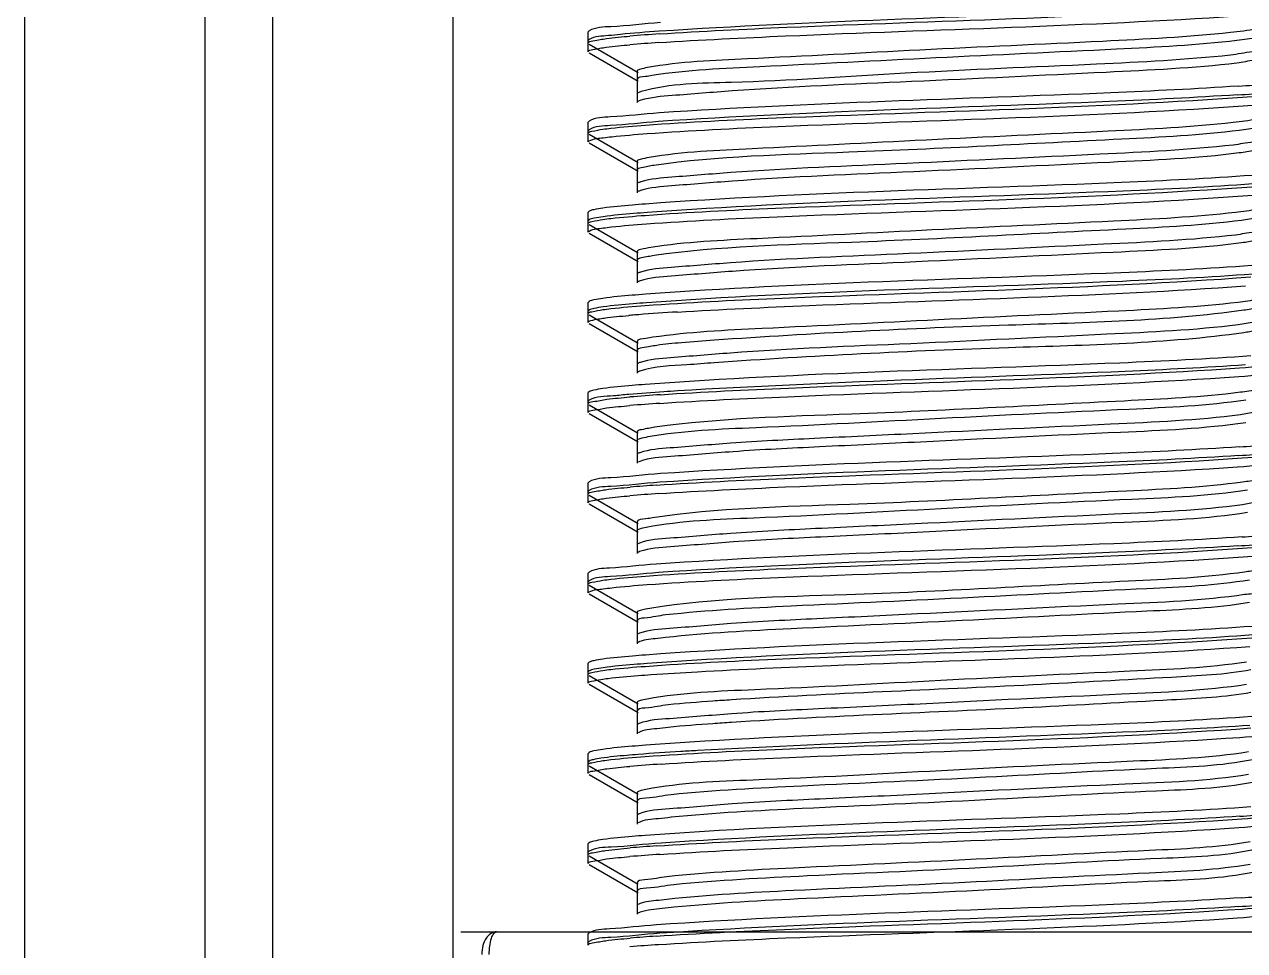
# Model space of a CAD drawing. Extents: x 27938 to 1507990, y 110129 to 923079.
# Drawn here: x 526204 to 526526.1, y 383243.8 to 383488.3 of the extents above; entities that cross this region are included whole.
import ezdxf

# ---------------------------------------------------------------- set-up
doc = ezdxf.new("R2010")
doc.units = 0
doc.header["$LTSCALE"] = 1000
doc.header["$MEASUREMENT"] = 0

msp = doc.modelspace()

# ---------------------------------------------------------------- linework, layer by layer
at = {"linetype": 'Continuous'}
for p, q in [((526204.03, 383675.04), (526204.03, 378934.02)), ((526251.66, 383675.04), (526251.66, 378934.02)), ((526269.52, 383675.04), (526269.52, 378934.02)), ((526317.14, 383675.04), (526317.14, 378934.02)), ((526353.09, 383486.64), (526352.86, 383486.38)), ((526352.86, 383483.41), (526352.86, 383486.38)), ((526352.86, 383483.41), (526352.86, 383486.38)), ((526353.09, 383484.37), (526352.86, 383484.1)), ((526352.86, 383481.13), (526352.86, 383484.1)), ((526352.86, 383481.13), (526352.86, 383484.1)), ((526353.09, 383483.15), (526366.01, 383475.66)), ((526353.09, 383480.87), (526366.01, 383473.38)), ((526365.75, 383475.97), (526365.75, 383470.01)), ((526365.75, 383473.69), (526365.75, 383467.73)), ((526353.09, 383462.83), (526352.86, 383462.57)), ((526352.86, 383459.59), (526352.86, 383462.57)), ((526352.86, 383459.59), (526352.86, 383462.57)), ((526353.09, 383460.55), (526352.86, 383460.29)), ((526352.86, 383457.31), (526352.86, 383460.29)), ((526352.86, 383457.31), (526352.86, 383460.29)), ((526353.09, 383459.33), (526366.01, 383451.85)), ((526353.09, 383457.05), (526366.01, 383449.57)), ((526365.75, 383452.15), (526365.75, 383446.2)), ((526365.75, 383449.87), (526365.75, 383443.92)), ((526353.09, 383439.02), (526352.86, 383438.76)), ((526352.86, 383435.78), (526352.86, 383438.76)), ((526352.86, 383435.78), (526352.86, 383438.76)), ((526353.09, 383436.74), (526352.86, 383436.48)), ((526352.86, 383433.5), (526352.86, 383436.48)), ((526352.86, 383433.5), (526352.86, 383436.48)), ((526353.09, 383435.52), (526366.01, 383428.04)), ((526353.09, 383433.24), (526366.01, 383425.76)), ((526365.75, 383428.34), (526365.75, 383422.39)), ((526365.75, 383426.06), (526365.75, 383420.11)), ((526353.09, 383415.21), (526352.86, 383414.94)), ((526352.86, 383411.97), (526352.86, 383414.94)), ((526352.86, 383411.97), (526352.86, 383414.94)), ((526353.09, 383412.93), (526352.86, 383412.67)), ((526352.86, 383409.69), (526352.86, 383412.67)), ((526352.86, 383409.69), (526352.86, 383412.67)), ((526353.09, 383411.71), (526366.01, 383404.23)), ((526353.09, 383409.43), (526366.01, 383401.95)), ((526365.75, 383404.53), (526365.75, 383398.57)), ((526365.75, 383402.25), (526365.75, 383396.29)), ((526353.09, 383391.39), (526352.86, 383391.13)), ((526352.86, 383388.16), (526352.86, 383391.13)), ((526352.86, 383388.16), (526352.86, 383391.13)), ((526353.09, 383389.11), (526352.86, 383388.85)), ((526352.86, 383385.88), (526352.86, 383388.85)), ((526352.86, 383385.88), (526352.86, 383388.85)), ((526353.09, 383387.89), (526366.01, 383380.41)), ((526353.09, 383385.62), (526366.01, 383378.13)), ((526365.75, 383380.71), (526365.75, 383374.76)), ((526365.75, 383378.43), (526365.75, 383372.48)), ((526366.47, 383372.98), (526366.01, 383372.78)), ((526353.09, 383367.58), (526352.86, 383367.32)), ((526352.86, 383364.34), (526352.86, 383367.32)), ((526352.86, 383364.34), (526352.86, 383367.32)), ((526353.09, 383365.3), (526352.86, 383365.04)), ((526352.86, 383362.06), (526352.86, 383365.04)), ((526352.86, 383362.06), (526352.86, 383365.04)), ((526353.09, 383364.08), (526366.01, 383356.6)), ((526353.09, 383361.8), (526366.01, 383354.32)), ((526365.75, 383356.9), (526365.75, 383350.95)), ((526365.75, 383354.62), (526365.75, 383348.67)), ((526366.44, 383351.44), (526366.01, 383351.25)), ((526366.43, 383349.16), (526366.01, 383348.97)), ((526353.09, 383343.77), (526352.86, 383343.51)), ((526352.86, 383340.53), (526352.86, 383343.51)), ((526352.86, 383340.53), (526352.86, 383343.51)), ((526353.09, 383341.49), (526352.86, 383341.23)), ((526352.86, 383338.25), (526352.86, 383341.23)), ((526352.86, 383338.25), (526352.86, 383341.23)), ((526353.09, 383340.27), (526366.01, 383332.79)), ((526353.09, 383337.99), (526366.01, 383330.51)), ((526365.75, 383333.09), (526365.75, 383327.14)), ((526365.75, 383330.81), (526365.75, 383324.86)), ((526366.39, 383327.61), (526366.01, 383327.44)), ((526353.09, 383319.95), (526352.86, 383319.69)), ((526352.86, 383316.72), (526352.86, 383319.69)), ((526352.86, 383316.72), (526352.86, 383319.69)), ((526353.09, 383317.68), (526352.86, 383317.41)), ((526352.86, 383314.44), (526352.86, 383317.41)), ((526352.86, 383314.44), (526352.86, 383317.41)), ((526353.09, 383316.46), (526366.01, 383308.97)), ((526353.09, 383314.18), (526366.01, 383306.7)), ((526365.75, 383309.28), (526365.75, 383303.32)), ((526365.75, 383307), (526365.75, 383301.04)), ((526366.35, 383303.78), (526366.01, 383303.62)), ((526353.09, 383296.14), (526352.86, 383295.88)), ((526352.86, 383292.9), (526352.86, 383295.88)), ((526352.86, 383292.9), (526352.86, 383295.88)), ((526353.09, 383293.86), (526352.86, 383293.6)), ((526352.86, 383290.63), (526352.86, 383293.6)), ((526352.86, 383290.63), (526352.86, 383293.6)), ((526353.09, 383292.64), (526366.01, 383285.16)), ((526353.09, 383290.36), (526366.01, 383282.88)), ((526365.75, 383285.46), (526365.75, 383279.51)), ((526365.75, 383283.18), (526365.75, 383277.23)), ((526366.31, 383279.95), (526366.01, 383279.81)), ((526353.09, 383272.33), (526352.86, 383272.07)), ((526352.86, 383269.09), (526352.86, 383272.07)), ((526352.86, 383269.09), (526352.86, 383272.07)), ((526353.09, 383270.05), (526352.86, 383269.79)), ((526352.86, 383266.81), (526352.86, 383269.79)), ((526352.86, 383266.81), (526352.86, 383269.79)), ((526353.09, 383268.83), (526366.01, 383261.35)), ((526353.09, 383266.55), (526366.01, 383259.07)), ((526365.75, 383261.65), (526365.75, 383255.7)), ((526365.75, 383259.37), (526365.75, 383253.42)), ((526319.23, 383248.79), (526576.99, 383248.79)), ((526353.09, 383248.52), (526352.86, 383248.26)), ((526352.86, 383245.28), (526352.86, 383248.26)), ((526352.86, 383245.28), (526352.86, 383248.26)), ((526353.09, 383246.24), (526352.86, 383245.98))]:
    msp.add_line(p, q, dxfattribs=at)
for centre, radius, start, end in [((526399.31, 383063.32), 423.41, 93.7453, 94.7999), ((526399.03, 383064.58), 419.86, 93.7678, 94.8005), ((526496.78, 383896.34), 425.19, 273.7335, 274.8002), ((526496.52, 383897.36), 428.51, 273.7127, 274.7998), ((526388.92, 383117.56), 295.04, 94.6411, 94.9251), ((526393.36, 383063.03), 349.74, 94.4537, 94.6434), ((526411.17, 382825.07), 588.37, 93.38519, 94.38326), ((526399.73, 382962.72), 428.77, 93.7117, 94.7991), ((526399.46, 382963.85), 425.36, 93.7331, 94.7996), ((526496.93, 383796.91), 423.29, 273.7455, 274.8005), ((526497.2, 383795.7), 419.79, 273.7678, 274.801), ((526398.13, 382959.13), 408.49, 93.8394, 94.8036), ((526399.04, 382945.34), 420.04, 93.7667, 94.8004), ((526498.13, 383760.16), 408.03, 273.8422, 274.8038), ((526496.53, 383778.14), 428.35, 273.7137, 274.7998), ((526399.88, 382863.34), 430.63, 93.7001, 94.7988), ((526497.36, 383696.18), 417.79, 273.7805, 274.8013), ((526399.47, 382844.61), 425.53, 93.732, 94.7995), ((526398.22, 382862.68), 409.7, 93.8313, 94.8034), ((526496.94, 383677.68), 423.12, 273.7466, 274.8005), ((526498.03, 383666.24), 409.36, 273.8319, 274.8049), ((526398.13, 382840.02), 408.54, 93.839, 94.8036), ((526399.05, 382826.1), 420.21, 93.7656, 94.8004)]:
    msp.add_arc(centre, radius, start, end, dxfattribs=at)
for points, knots in [([(526371.43, 383483.53), (526382.6, 383484.28), (526433.54, 383486.73), (526484.54, 383487.96), (526524.26, 383490.59)], [0, 0, 0, 0, 0.219436, 1, 1, 1, 1]), ([(526525.68, 383493.66), (526514.51, 383492.9), (526463.16, 383490.42), (526411.75, 383489.2), (526371.62, 383486.52)], [0, 0, 0, 0, 0.217709, 1, 1, 1, 1]), ([(526371.65, 383485.83), (526382.85, 383486.57), (526433.79, 383489.02), (526484.78, 383490.24), (526524.47, 383492.88)], [0, 0, 0, 0, 0.220122, 1, 1, 1, 1]), ([(526371.96, 383488.83), (526367.59, 383488.54), (526361.47, 383487.69), (526354.79, 383487.62), (526353.09, 383486.64)], [0, 0, 0, 0, 0.691379, 1, 1, 1, 1]), ([(526530.21, 383487.57), (526529.92, 383487.4), (526527.34, 383486.66), (526524.7, 383486.42), (526522.39, 383486.18)], [0, 0, 0, 0, 0.126652, 1, 1, 1, 1]), ([(526352.86, 383483.41), (526352.86, 383483.86), (526355.27, 383484.13), (526356.47, 383484.46), (526357.68, 383484.62)], [0, 0, 0, 0, 0.27078, 1, 1, 1, 1]), ([(526361.35, 383485.72), (526360.3, 383485.62), (526357.57, 383485.23), (526354.59, 383485.23), (526353.09, 383484.37)], [0, 0, 0, 0, 0.378636, 1, 1, 1, 1]), ([(526522.39, 383486.18), (526511.19, 383484.99), (526483.83, 383483.59), (526441.3, 383481.7), (526401.29, 383479.45), (526377.19, 383478.51), (526368.5, 383476.95)], [0, 0, 0, 0, 0.219121, 0.532661, 0.828235, 1, 1, 1, 1]), ([(526530.21, 383485.29), (526529.97, 383485.15), (526527.97, 383484.52), (526525.91, 383484.31), (526524.12, 383484.09)], [0, 0, 0, 0, 0.133308, 1, 1, 1, 1]), ([(526352.86, 383481.13), (526352.86, 383481.58), (526355.24, 383481.85), (526356.44, 383482.18), (526357.63, 383482.33)], [0, 0, 0, 0, 0.27093, 1, 1, 1, 1]), ([(526524.12, 383484.09), (526513.57, 383482.83), (526487.02, 383481.51), (526445.03, 383479.54), (526404.17, 383477.42), (526379.11, 383476.28), (526369.69, 383474.86)], [0, 0, 0, 0, 0.206117, 0.514731, 0.815242, 1, 1, 1, 1]), ([(526530.47, 383481.92), (526530.48, 383481.18), (526526.33, 383481.04), (526524.41, 383480.44), (526522.39, 383480.22)], [0, 0, 0, 0, 0.266577, 1, 1, 1, 1]), ([(526524.12, 383478.14), (526512.66, 383476.77), (526483.98, 383475.45), (526439.6, 383473.2), (526401.31, 383471.69), (526377.57, 383469.73), (526369.41, 383469.12), (526366.74, 383468.32)], [0, 0, 0, 0, 0.219547, 0.545427, 0.845963, 0.946941, 1, 1, 1, 1]), ([(526522.39, 383480.22), (526510.63, 383478.97), (526482.01, 383477.52), (526437.99, 383475.78), (526398.17, 383472.89), (526374.54, 383472.78), (526366.88, 383470.64)], [0, 0, 0, 0, 0.227626, 0.551567, 0.846917, 1, 1, 1, 1]), ([(526530.47, 383479.64), (526530.48, 383479.05), (526527.27, 383478.78), (526525.71, 383478.33), (526524.12, 383478.14)], [0, 0, 0, 0, 0.269457, 1, 1, 1, 1]), ([(526368.5, 383476.95), (526367.81, 383476.82), (526367.03, 383476.64), (526365.75, 383476.25), (526365.75, 383475.97)], [0, 0, 0, 0, 0.713758, 1, 1, 1, 1]), ([(526369.69, 383474.86), (526369.12, 383474.78), (526368, 383474.46), (526365.76, 383474.48), (526365.75, 383473.69)], [0, 0, 0, 0, 0.420827, 1, 1, 1, 1]), ([(526524.47, 383472.05), (526513.25, 383471.3), (526462.31, 383468.86), (526411.31, 383467.64), (526371.65, 383464.99)], [0, 0, 0, 0, 0.220491, 1, 1, 1, 1]), ([(526366.88, 383470.64), (526366.71, 383470.59), (526366.41, 383470.5), (526366.13, 383470.38), (526366.01, 383470.31)], [0, 0, 0, 0, 0.576078, 1, 1, 1, 1]), ([(526366.74, 383468.32), (526366.6, 383468.28), (526366.35, 383468.2), (526366.11, 383468.09), (526366.01, 383468.03)], [0, 0, 0, 0, 0.568763, 1, 1, 1, 1]), ([(526367.99, 383461.76), (526379.46, 383462.6), (526432.85, 383465.21), (526486.31, 383466.26), (526528.14, 383469.33)], [0, 0, 0, 0, 0.215151, 1, 1, 1, 1]), ([(526524.26, 383469.76), (526513.01, 383469.01), (526462.07, 383466.57), (526411.06, 383465.36), (526371.43, 383462.7)], [0, 0, 0, 0, 0.221162, 1, 1, 1, 1]), ([(526371.65, 383464.99), (526367.35, 383464.7), (526361.33, 383463.87), (526354.76, 383463.79), (526353.09, 383462.83)], [0, 0, 0, 0, 0.691083, 1, 1, 1, 1]), ([(526368.42, 383459.51), (526379.94, 383460.35), (526433.25, 383462.94), (526486.65, 383463.99), (526528.35, 383467.06)], [0, 0, 0, 0, 0.216514, 1, 1, 1, 1]), ([(526371.43, 383462.7), (526367.19, 383462.41), (526361.23, 383461.59), (526354.74, 383461.5), (526353.09, 383460.55)], [0, 0, 0, 0, 0.690878, 1, 1, 1, 1]), ([(526356.72, 383460.68), (526357.43, 383460.78), (526361.18, 383461.24), (526364.95, 383461.54), (526367.99, 383461.76)], [0, 0, 0, 0, 0.191293, 1, 1, 1, 1]), ([(526523.09, 383462.44), (526512.14, 383461.22), (526485.09, 383459.86), (526442.76, 383457.93), (526402.4, 383455.74), (526377.92, 383454.71), (526368.94, 383453.21)], [0, 0, 0, 0, 0.214024, 0.525633, 0.823144, 1, 1, 1, 1]), ([(526530.21, 383463.76), (526529.94, 383463.6), (526527.6, 383462.9), (526525.19, 383462.67), (526523.09, 383462.44)], [0, 0, 0, 0, 0.129068, 1, 1, 1, 1]), ([(526352.86, 383459.59), (526352.86, 383459.96), (526354.75, 383460.28), (526355.75, 383460.54), (526356.72, 383460.68)], [0, 0, 0, 0, 0.274521, 1, 1, 1, 1]), ([(526352.86, 383457.31), (526352.86, 383457.44), (526354.29, 383458.33), (526355.58, 383458.24), (526356.85, 383458.42)], [0, 0, 0, 0, 0.088744, 1, 1, 1, 1]), ([(526356.85, 383458.42), (526357.58, 383458.52), (526361.43, 383458.98), (526365.29, 383459.28), (526368.42, 383459.51)], [0, 0, 0, 0, 0.191581, 1, 1, 1, 1]), ([(526524.74, 383460.36), (526514.45, 383459.06), (526480.03, 383457.43), (526428.58, 383454.52), (526387.24, 383453.54), (526370.21, 383451.13)], [0, 0, 0, 0, 0.201056, 0.666821, 1, 1, 1, 1]), ([(526530.21, 383461.48), (526529.99, 383461.35), (526528.2, 383460.76), (526526.34, 383460.56), (526524.74, 383460.36)], [0, 0, 0, 0, 0.136277, 1, 1, 1, 1]), ([(526523.09, 383456.49), (526511.41, 383455.19), (526482.67, 383453.83), (526438.49, 383451.63), (526400.73, 383450.12), (526377.4, 383448.19), (526369.39, 383447.57), (526366.75, 383446.79)], [0, 0, 0, 0, 0.225031, 0.550356, 0.847666, 0.947393, 1, 1, 1, 1]), ([(526530.47, 383458.11), (526530.48, 383457.43), (526526.71, 383457.23), (526524.94, 383456.69), (526523.09, 383456.49)], [0, 0, 0, 0, 0.267461, 1, 1, 1, 1]), ([(526530.47, 383455.83), (526530.48, 383455.29), (526527.6, 383454.98), (526526.18, 383454.58), (526524.74, 383454.4)], [0, 0, 0, 0, 0.270956, 1, 1, 1, 1]), ([(526368.94, 383453.21), (526368.14, 383453.08), (526367.26, 383452.87), (526365.75, 383452.47), (526365.75, 383452.15)], [0, 0, 0, 0, 0.71758, 1, 1, 1, 1]), ([(526524.74, 383454.4), (526513.4, 383452.98), (526484.68, 383451.69), (526440.1, 383449.39), (526401.44, 383447.91), (526377.5, 383445.9), (526369.31, 383445.31), (526366.66, 383444.48)], [0, 0, 0, 0, 0.216518, 0.543489, 0.846138, 0.947455, 1, 1, 1, 1]), ([(526370.21, 383451.13), (526369.09, 383450.97), (526367.94, 383450.67), (526365.75, 383450.3), (526365.75, 383449.87)], [0, 0, 0, 0, 0.724776, 1, 1, 1, 1]), ([(526366.75, 383446.79), (526366.61, 383446.75), (526366.36, 383446.67), (526366.11, 383446.56), (526366.01, 383446.5)], [0, 0, 0, 0, 0.569563, 1, 1, 1, 1]), ([(526367.94, 383437.94), (526379.39, 383438.79), (526432.75, 383441.39), (526486.18, 383442.45), (526528.01, 383445.51)], [0, 0, 0, 0, 0.214864, 1, 1, 1, 1]), ([(526528.14, 383448.49), (526516.66, 383447.65), (526463.27, 383445.05), (526409.81, 383444), (526367.99, 383440.92)], [0, 0, 0, 0, 0.215501, 1, 1, 1, 1]), ([(526528.35, 383446.23), (526516.93, 383445.39), (526463.62, 383442.78), (526410.23, 383441.71), (526368.42, 383438.68)], [0, 0, 0, 0, 0.21445, 1, 1, 1, 1]), ([(526366.66, 383444.48), (526366.53, 383444.44), (526366.31, 383444.37), (526366.1, 383444.27), (526366.01, 383444.22)], [0, 0, 0, 0, 0.563943, 1, 1, 1, 1]), ([(526368.22, 383435.68), (526379.72, 383436.52), (526433.08, 383439.12), (526486.51, 383440.17), (526528.28, 383443.25)], [0, 0, 0, 0, 0.21591, 1, 1, 1, 1]), ([(526356.72, 383439.84), (526355.93, 383439.73), (526354.71, 383439.52), (526353.47, 383439.24), (526353.09, 383439.02)], [0, 0, 0, 0, 0.643041, 1, 1, 1, 1]), ([(526367.99, 383440.92), (526366.83, 383440.84), (526363.07, 383440.54), (526359.31, 383440.21), (526356.72, 383439.84)], [0, 0, 0, 0, 0.307527, 1, 1, 1, 1]), ([(526530.21, 383439.94), (526529.96, 383439.8), (526527.84, 383439.14), (526525.65, 383438.93), (526523.76, 383438.7)], [0, 0, 0, 0, 0.131751, 1, 1, 1, 1]), ([(526352.86, 383435.78), (526352.86, 383436.15), (526354.75, 383436.47), (526355.74, 383436.72), (526356.71, 383436.86)], [0, 0, 0, 0, 0.27458, 1, 1, 1, 1]), ([(526356.85, 383437.58), (526356.03, 383437.46), (526354.77, 383437.25), (526353.49, 383436.97), (526353.09, 383436.74)], [0, 0, 0, 0, 0.644396, 1, 1, 1, 1]), ([(526356.71, 383436.86), (526357.42, 383436.96), (526361.16, 383437.42), (526364.91, 383437.72), (526367.94, 383437.94)], [0, 0, 0, 0, 0.191288, 1, 1, 1, 1]), ([(526368.42, 383438.68), (526367.23, 383438.59), (526363.37, 383438.29), (526359.51, 383437.95), (526356.85, 383437.58)], [0, 0, 0, 0, 0.307193, 1, 1, 1, 1]), ([(526523.76, 383438.7), (526513.06, 383437.46), (526486.34, 383436.12), (526444.22, 383434.16), (526403.53, 383432.02), (526378.68, 383430.92), (526369.41, 383429.47)], [0, 0, 0, 0, 0.208942, 0.518626, 0.818065, 1, 1, 1, 1]), ([(526525.33, 383436.62), (526515.2, 383435.28), (526480.79, 383433.68), (526429.16, 383430.72), (526387.47, 383429.75), (526370.25, 383427.32)], [0, 0, 0, 0, 0.197391, 0.664053, 1, 1, 1, 1]), ([(526530.21, 383437.67), (526530.01, 383437.55), (526528.42, 383437.01), (526526.76, 383436.81), (526525.33, 383436.62)], [0, 0, 0, 0, 0.139499, 1, 1, 1, 1]), ([(526352.86, 383433.5), (526352.86, 383433.63), (526354.26, 383434.51), (526355.55, 383434.42), (526356.8, 383434.6)], [0, 0, 0, 0, 0.088999, 1, 1, 1, 1]), ([(526356.8, 383434.6), (526357.52, 383434.7), (526361.32, 383435.16), (526365.13, 383435.46), (526368.22, 383435.68)], [0, 0, 0, 0, 0.19155, 1, 1, 1, 1]), ([(526523.76, 383432.75), (526512.17, 383431.4), (526483.36, 383430.06), (526438.95, 383427.82), (526400.8, 383426.33), (526377.29, 383424.35), (526369.25, 383423.76), (526366.65, 383422.95)], [0, 0, 0, 0, 0.222247, 0.54883, 0.84818, 0.948106, 1, 1, 1, 1]), ([(526530.47, 383434.29), (526530.48, 383433.67), (526527.07, 383433.43), (526525.44, 383432.95), (526523.76, 383432.75)], [0, 0, 0, 0, 0.26872, 1, 1, 1, 1]), ([(526369.41, 383429.47), (526368.49, 383429.33), (526367.51, 383429.09), (526365.75, 383428.7), (526365.75, 383428.34)], [0, 0, 0, 0, 0.72077, 1, 1, 1, 1]), ([(526525.33, 383430.67), (526514.12, 383429.18), (526485.38, 383427.94), (526440.62, 383425.59), (526401.6, 383424.13), (526377.46, 383422.07), (526369.22, 383421.5), (526366.59, 383420.65)], [0, 0, 0, 0, 0.213335, 0.5413, 0.846112, 0.947854, 1, 1, 1, 1]), ([(526530.47, 383432.01), (526530.48, 383431.53), (526527.92, 383431.19), (526526.62, 383430.84), (526525.33, 383430.67)], [0, 0, 0, 0, 0.272705, 1, 1, 1, 1]), ([(526370.25, 383427.32), (526369.12, 383427.16), (526367.96, 383426.86), (526365.75, 383426.49), (526365.75, 383426.06)], [0, 0, 0, 0, 0.724921, 1, 1, 1, 1]), ([(526366.65, 383422.95), (526366.53, 383422.91), (526366.31, 383422.83), (526366.1, 383422.74), (526366.01, 383422.69)], [0, 0, 0, 0, 0.563695, 1, 1, 1, 1]), ([(526528.01, 383424.67), (526516.51, 383423.83), (526463.15, 383421.23), (526409.71, 383420.18), (526367.95, 383417.11)], [0, 0, 0, 0, 0.215909, 1, 1, 1, 1]), ([(526366.59, 383420.65), (526366.48, 383420.61), (526366.28, 383420.54), (526366.09, 383420.45), (526366.01, 383420.41)], [0, 0, 0, 0, 0.559588, 1, 1, 1, 1]), ([(526367.88, 383414.13), (526379.3, 383414.97), (526432.61, 383417.57), (526486, 383418.64), (526527.81, 383421.68)], [0, 0, 0, 0, 0.214461, 1, 1, 1, 1]), ([(526528.28, 383422.41), (526516.84, 383421.57), (526463.48, 383418.96), (526410.04, 383417.9), (526368.22, 383414.85)], [0, 0, 0, 0, 0.214858, 1, 1, 1, 1]), ([(526367.95, 383417.11), (526366.79, 383417.02), (526363.04, 383416.73), (526359.29, 383416.39), (526356.71, 383416.03)], [0, 0, 0, 0, 0.307541, 1, 1, 1, 1]), ([(526376.43, 383412.41), (526388.02, 383413.11), (526438, 383415.45), (526488.04, 383416.62), (526526.38, 383419.3)], [0, 0, 0, 0, 0.231984, 1, 1, 1, 1]), ([(526356.71, 383416.03), (526355.92, 383415.91), (526354.71, 383415.7), (526353.47, 383415.43), (526353.09, 383415.21)], [0, 0, 0, 0, 0.64291, 1, 1, 1, 1]), ([(526356.8, 383413.76), (526355.99, 383413.65), (526354.75, 383413.43), (526353.48, 383413.15), (526353.09, 383412.93)], [0, 0, 0, 0, 0.643866, 1, 1, 1, 1]), ([(526356.69, 383413.05), (526357.4, 383413.15), (526361.12, 383413.6), (526364.86, 383413.9), (526367.88, 383414.13)], [0, 0, 0, 0, 0.191269, 1, 1, 1, 1]), ([(526368.22, 383414.85), (526367.05, 383414.76), (526363.23, 383414.47), (526359.42, 383414.13), (526356.8, 383413.76)], [0, 0, 0, 0, 0.307247, 1, 1, 1, 1]), ([(526524.4, 383414.97), (526513.96, 383413.69), (526487.57, 383412.39), (526445.68, 383410.4), (526404.69, 383408.3), (526379.46, 383407.14), (526369.92, 383405.74)], [0, 0, 0, 0, 0.203871, 0.511633, 0.812997, 1, 1, 1, 1]), ([(526530.21, 383416.13), (526529.98, 383416), (526528.08, 383415.39), (526526.1, 383415.18), (526524.4, 383414.97)], [0, 0, 0, 0, 0.134595, 1, 1, 1, 1]), ([(526530.21, 383413.85), (526530.03, 383413.75), (526528.62, 383413.25), (526527.15, 383413.06), (526525.89, 383412.88)], [0, 0, 0, 0, 0.14301, 1, 1, 1, 1]), ([(526352.86, 383411.97), (526352.86, 383412.34), (526354.74, 383412.66), (526355.73, 383412.91), (526356.69, 383413.05)], [0, 0, 0, 0, 0.274663, 1, 1, 1, 1]), ([(526352.86, 383409.69), (526352.86, 383409.96), (526354.15, 383410.31), (526354.9, 383410.48), (526355.58, 383410.6)], [0, 0, 0, 0, 0.282211, 1, 1, 1, 1]), ([(526355.58, 383410.6), (526356.09, 383410.68), (526358.75, 383411.07), (526361.42, 383411.32), (526363.59, 383411.51)], [0, 0, 0, 0, 0.190526, 1, 1, 1, 1]), ([(526525.89, 383412.88), (526505.36, 383410.01), (526458.56, 383409.11), (526412, 383406.78), (526386.13, 383404.97)], [0, 0, 0, 0, 0.444316, 1, 1, 1, 1]), ([(526530.47, 383410.48), (526530.48, 383409.91), (526527.42, 383409.63), (526525.92, 383409.2), (526524.4, 383409.02)], [0, 0, 0, 0, 0.270092, 1, 1, 1, 1]), ([(526524.4, 383409.02), (526512.92, 383407.61), (526484.07, 383406.31), (526439.44, 383404.01), (526400.91, 383402.55), (526377.22, 383400.51), (526369.14, 383399.95), (526366.57, 383399.11)], [0, 0, 0, 0, 0.21928, 0.546995, 0.848437, 0.948667, 1, 1, 1, 1]), ([(526525.89, 383406.93), (526505.36, 383404.06), (526458.56, 383403.16), (526412, 383400.83), (526386.13, 383399.02)], [0, 0, 0, 0, 0.444316, 1, 1, 1, 1]), ([(526530.47, 383408.2), (526530.47, 383407.76), (526528.22, 383407.4), (526527.04, 383407.09), (526525.89, 383406.93)], [0, 0, 0, 0, 0.274738, 1, 1, 1, 1]), ([(526369.92, 383405.74), (526369.31, 383405.65), (526368.13, 383405.31), (526365.76, 383405.37), (526365.75, 383404.53)], [0, 0, 0, 0, 0.421419, 1, 1, 1, 1]), ([(526386.13, 383404.97), (526383.23, 383404.77), (526378.32, 383404.36), (526371.54, 383403.81), (526368.35, 383403.08), (526365.75, 383402.74), (526365.75, 383402.25)], [0, 0, 0, 0, 0.421295, 0.734581, 0.927904, 1, 1, 1, 1]), ([(526527.81, 383400.84), (526516.28, 383400), (526462.97, 383397.41), (526409.58, 383396.37), (526367.88, 383393.29)], [0, 0, 0, 0, 0.216509, 1, 1, 1, 1]), ([(526366.57, 383399.11), (526366.46, 383399.07), (526366.27, 383399), (526366.09, 383398.92), (526366.01, 383398.87)], [0, 0, 0, 0, 0.558418, 1, 1, 1, 1]), ([(526386.13, 383399.02), (526383.73, 383398.85), (526377.21, 383398.23), (526370.48, 383398.15), (526366.52, 383396.81)], [0, 0, 0, 0, 0.365224, 1, 1, 1, 1]), ([(526371.97, 383390.6), (526383.23, 383391.34), (526434.16, 383393.78), (526485.16, 383395), (526524.79, 383397.65)], [0, 0, 0, 0, 0.221183, 1, 1, 1, 1]), ([(526526.38, 383398.46), (526515.81, 383397.72), (526465.82, 383395.28), (526415.8, 383393.96), (526376.43, 383391.58)], [0, 0, 0, 0, 0.211795, 1, 1, 1, 1]), ([(526524.58, 383395.36), (526528.88, 383395.65), (526534.9, 383396.48), (526541.47, 383396.56), (526543.14, 383397.52)], [0, 0, 0, 0, 0.691069, 1, 1, 1, 1]), ([(526524.79, 383397.65), (526529.04, 383397.94), (526534.99, 383398.76), (526541.48, 383398.85), (526543.14, 383399.8)], [0, 0, 0, 0, 0.690867, 1, 1, 1, 1]), ([(526366.52, 383396.81), (526366.43, 383396.78), (526366.25, 383396.72), (526366.08, 383396.64), (526366.01, 383396.6)], [0, 0, 0, 0, 0.555805, 1, 1, 1, 1]), ([(526371.76, 383388.31), (526382.98, 383389.05), (526433.92, 383391.49), (526484.92, 383392.72), (526524.58, 383395.36)], [0, 0, 0, 0, 0.220503, 1, 1, 1, 1]), ([(526356.69, 383392.21), (526355.9, 383392.1), (526354.7, 383391.89), (526353.47, 383391.61), (526353.09, 383391.39)], [0, 0, 0, 0, 0.642729, 1, 1, 1, 1]), ([(526367.88, 383393.29), (526366.73, 383393.2), (526363, 383392.91), (526359.26, 383392.57), (526356.69, 383392.21)], [0, 0, 0, 0, 0.307562, 1, 1, 1, 1]), ([(526376.43, 383391.58), (526375.22, 383391.5), (526370.94, 383391.24), (526366.66, 383390.93), (526363.59, 383390.67)], [0, 0, 0, 0, 0.281872, 1, 1, 1, 1]), ([(526525.01, 383391.23), (526514.83, 383389.92), (526480.55, 383388.3), (526429.09, 383385.4), (526387.64, 383384.37), (526370.45, 383382)], [0, 0, 0, 0, 0.198812, 0.663944, 1, 1, 1, 1]), ([(526530.21, 383392.32), (526530, 383392.2), (526528.3, 383391.63), (526526.53, 383391.43), (526525.01, 383391.23)], [0, 0, 0, 0, 0.137672, 1, 1, 1, 1]), ([(526352.86, 383388.16), (526352.86, 383388.61), (526355.3, 383388.88), (526356.52, 383389.22), (526357.74, 383389.37)], [0, 0, 0, 0, 0.27058, 1, 1, 1, 1]), ([(526363.59, 383390.67), (526362.24, 383390.55), (526358.78, 383390.08), (526354.98, 383390.21), (526353.09, 383389.11)], [0, 0, 0, 0, 0.383253, 1, 1, 1, 1]), ([(526526.42, 383389.15), (526516.24, 383387.63), (526489.33, 383386.47), (526446.24, 383384.35), (526403.94, 383382.04), (526378, 383381.1), (526368.58, 383379.43)], [0, 0, 0, 0, 0.195338, 0.50968, 0.818636, 1, 1, 1, 1]), ([(526352.86, 383385.88), (526352.86, 383386.33), (526355.28, 383386.6), (526356.49, 383386.94), (526357.7, 383387.09)], [0, 0, 0, 0, 0.270704, 1, 1, 1, 1]), ([(526525.01, 383385.28), (526513.66, 383383.82), (526484.79, 383382.53), (526447.31, 383380.69), (526413.88, 383379.09), (526392.46, 383378.05), (526377.17, 383376.68), (526369.05, 383376.14), (526366.5, 383375.27)], [0, 0, 0, 0, 0.216147, 0.544888, 0.708735, 0.848475, 0.949101, 1, 1, 1, 1]), ([(526530.47, 383386.67), (526530.48, 383386.15), (526527.75, 383385.83), (526526.38, 383385.45), (526525.01, 383385.28)], [0, 0, 0, 0, 0.271698, 1, 1, 1, 1]), ([(526370.45, 383382), (526369.27, 383381.84), (526368.07, 383381.52), (526365.75, 383381.16), (526365.75, 383380.71)], [0, 0, 0, 0, 0.725745, 1, 1, 1, 1]), ([(526526.42, 383383.19), (526515.5, 383381.57), (526486.8, 383380.43), (526449.31, 383378.49), (526415.21, 383376.88), (526393.17, 383375.82), (526377.45, 383374.41), (526369.08, 383373.89), (526366.47, 383372.98)], [0, 0, 0, 0, 0.206553, 0.536269, 0.702877, 0.845559, 0.948364, 1, 1, 1, 1]), ([(526368.58, 383379.43), (526367.87, 383379.3), (526367.08, 383379.12), (526365.75, 383378.72), (526365.75, 383378.43)], [0, 0, 0, 0, 0.714864, 1, 1, 1, 1]), ([(526366.5, 383375.27), (526366.41, 383375.24), (526366.24, 383375.18), (526366.08, 383375.1), (526366.01, 383375.06)], [0, 0, 0, 0, 0.553679, 1, 1, 1, 1]), ([(526524.79, 383376.82), (526513.63, 383376.07), (526462.69, 383373.62), (526411.69, 383372.39), (526371.97, 383369.76)], [0, 0, 0, 0, 0.219427, 1, 1, 1, 1]), ([(526525.48, 383373.89), (526529.56, 383374.17), (526535.3, 383374.96), (526541.54, 383375.07), (526543.14, 383375.99)], [0, 0, 0, 0, 0.690197, 1, 1, 1, 1]), ([(526370.77, 383366.7), (526382.06, 383367.47), (526433.63, 383369.96), (526485.26, 383371.15), (526525.48, 383373.89)], [0, 0, 0, 0, 0.219129, 1, 1, 1, 1]), ([(526371.45, 383364.47), (526382.61, 383365.22), (526433.56, 383367.67), (526484.56, 383368.9), (526524.27, 383371.53)], [0, 0, 0, 0, 0.21947, 1, 1, 1, 1]), ([(526524.58, 383374.53), (526513.38, 383373.78), (526462.44, 383371.33), (526411.45, 383370.11), (526371.76, 383367.47)], [0, 0, 0, 0, 0.220112, 1, 1, 1, 1]), ([(526524.27, 383371.53), (526528.65, 383371.82), (526534.76, 383372.67), (526541.44, 383372.74), (526543.14, 383373.71)], [0, 0, 0, 0, 0.691359, 1, 1, 1, 1]), ([(526371.97, 383369.76), (526367.6, 383369.47), (526361.47, 383368.62), (526354.79, 383368.55), (526353.09, 383367.58)], [0, 0, 0, 0, 0.691388, 1, 1, 1, 1]), ([(526530.21, 383368.51), (526530.02, 383368.39), (526528.51, 383367.87), (526526.93, 383367.68), (526525.59, 383367.5)], [0, 0, 0, 0, 0.140996, 1, 1, 1, 1]), ([(526352.86, 383364.34), (526352.86, 383364.77), (526355.14, 383365.06), (526356.29, 383365.37), (526357.44, 383365.52)], [0, 0, 0, 0, 0.271578, 1, 1, 1, 1]), ([(526371.76, 383367.47), (526367.44, 383367.18), (526361.38, 383366.34), (526354.77, 383366.27), (526353.09, 383365.3)], [0, 0, 0, 0, 0.691194, 1, 1, 1, 1]), ([(526526.92, 383365.41), (526516.82, 383363.81), (526489.75, 383362.72), (526446.31, 383360.54), (526403.66, 383358.16), (526377.54, 383357.32), (526368.2, 383355.55)], [0, 0, 0, 0, 0.192978, 0.509549, 0.82079, 1, 1, 1, 1]), ([(526525.59, 383367.5), (526515.44, 383366.12), (526480.79, 383364.54), (526428.97, 383361.49), (526387.07, 383360.64), (526369.87, 383358.11)], [0, 0, 0, 0, 0.196859, 0.665778, 1, 1, 1, 1]), ([(526352.86, 383362.06), (526352.86, 383362.51), (526355.24, 383362.79), (526356.44, 383363.12), (526357.64, 383363.27)], [0, 0, 0, 0, 0.270922, 1, 1, 1, 1]), ([(526530.47, 383362.85), (526530.48, 383362.39), (526528.06, 383362.04), (526526.81, 383361.71), (526525.59, 383361.54)], [0, 0, 0, 0, 0.273505, 1, 1, 1, 1]), ([(526526.92, 383359.46), (526516.17, 383357.76), (526487.5, 383356.7), (526449.98, 383354.7), (526415.6, 383353.08), (526393.32, 383352.03), (526377.46, 383350.58), (526369.03, 383350.09), (526366.43, 383349.16)], [0, 0, 0, 0, 0.202975, 0.533469, 0.701272, 0.84507, 0.948501, 1, 1, 1, 1]), ([(526525.59, 383361.54), (526514.37, 383360.02), (526485.5, 383358.78), (526447.94, 383356.9), (526414.2, 383355.29), (526392.55, 383354.25), (526377.16, 383352.84), (526368.97, 383352.34), (526366.44, 383351.44)], [0, 0, 0, 0, 0.212866, 0.542542, 0.70756, 0.848323, 0.949425, 1, 1, 1, 1]), ([(526369.87, 383358.11), (526369.27, 383358.02), (526368.11, 383357.68), (526365.75, 383357.73), (526365.75, 383356.9)], [0, 0, 0, 0, 0.421141, 1, 1, 1, 1]), ([(526368.2, 383355.55), (526367.58, 383355.43), (526366.88, 383355.27), (526365.75, 383354.88), (526365.75, 383354.62)], [0, 0, 0, 0, 0.71113, 1, 1, 1, 1]), ([(526525.48, 383353.05), (526514.19, 383352.28), (526462.63, 383349.8), (526411, 383348.61), (526370.77, 383345.87)], [0, 0, 0, 0, 0.219054, 1, 1, 1, 1]), ([(526367.99, 383342.7), (526379.46, 383343.54), (526432.85, 383346.14), (526486.31, 383347.2), (526528.15, 383350.26)], [0, 0, 0, 0, 0.215159, 1, 1, 1, 1]), ([(526524.27, 383350.69), (526513.02, 383349.95), (526462.08, 383347.51), (526411.08, 383346.29), (526371.45, 383343.64)], [0, 0, 0, 0, 0.221129, 1, 1, 1, 1]), ([(526370.77, 383345.87), (526366.68, 383345.59), (526360.94, 383344.79), (526354.69, 383344.68), (526353.09, 383343.77)], [0, 0, 0, 0, 0.690237, 1, 1, 1, 1]), ([(526368.42, 383340.45), (526379.95, 383341.28), (526433.26, 383343.88), (526486.65, 383344.92), (526528.35, 383348)], [0, 0, 0, 0, 0.216534, 1, 1, 1, 1]), ([(526371.45, 383343.64), (526367.19, 383343.35), (526361.24, 383342.53), (526354.74, 383342.44), (526353.09, 383341.49)], [0, 0, 0, 0, 0.690889, 1, 1, 1, 1]), ([(526356.72, 383341.61), (526357.43, 383341.71), (526361.18, 383342.17), (526364.95, 383342.47), (526367.99, 383342.7)], [0, 0, 0, 0, 0.191293, 1, 1, 1, 1]), ([(526526.13, 383343.76), (526515.99, 383342.3), (526480.86, 383340.8), (526428.66, 383337.53), (526386.28, 383336.95), (526369.16, 383334.18)], [0, 0, 0, 0, 0.19541, 0.669181, 1, 1, 1, 1]), ([(526530.21, 383344.69), (526530.04, 383344.59), (526528.71, 383344.11), (526527.32, 383343.93), (526526.13, 383343.76)], [0, 0, 0, 0, 0.144669, 1, 1, 1, 1]), ([(526352.86, 383340.53), (526352.86, 383340.9), (526354.75, 383341.22), (526355.75, 383341.47), (526356.72, 383341.61)], [0, 0, 0, 0, 0.27452, 1, 1, 1, 1]), ([(526352.86, 383338.25), (526352.86, 383338.38), (526354.29, 383339.27), (526355.59, 383339.18), (526356.85, 383339.35)], [0, 0, 0, 0, 0.088736, 1, 1, 1, 1]), ([(526356.85, 383339.35), (526357.58, 383339.45), (526361.43, 383339.92), (526365.3, 383340.22), (526368.42, 383340.45)], [0, 0, 0, 0, 0.191581, 1, 1, 1, 1]), ([(526527.39, 383341.67), (526518.47, 383340.16), (526494.08, 383339.15), (526453.79, 383336.95), (526411.41, 383335.03), (526384.3, 383333.66), (526373.29, 383332.44)], [0, 0, 0, 0, 0.175715, 0.472791, 0.784833, 1, 1, 1, 1]), ([(526526.13, 383337.81), (526515.07, 383336.22), (526486.21, 383335.03), (526448.59, 383333.11), (526414.56, 383331.49), (526392.67, 383330.45), (526377.16, 383329.01), (526368.91, 383328.54), (526366.39, 383327.61)], [0, 0, 0, 0, 0.209449, 0.539982, 0.706178, 0.848006, 0.949655, 1, 1, 1, 1]), ([(526530.47, 383339.04), (526530.47, 383338.9), (526528.95, 383337.91), (526527.51, 383338), (526526.13, 383337.81)], [0, 0, 0, 0, 0.09033, 1, 1, 1, 1]), ([(526369.16, 383334.18), (526368.3, 383334.04), (526367.38, 383333.82), (526365.75, 383333.43), (526365.75, 383333.09)], [0, 0, 0, 0, 0.719335, 1, 1, 1, 1]), ([(526527.39, 383335.72), (526518.47, 383334.21), (526494.08, 383333.2), (526453.79, 383330.99), (526411.41, 383329.07), (526384.3, 383327.7), (526373.29, 383326.49)], [0, 0, 0, 0, 0.175715, 0.472791, 0.784833, 1, 1, 1, 1]), ([(526373.29, 383332.44), (526371.4, 383332.24), (526369.6, 383331.69), (526365.75, 383331.5), (526365.75, 383330.81)], [0, 0, 0, 0, 0.732679, 1, 1, 1, 1]), ([(526373.29, 383326.49), (526372.38, 383326.39), (526369.97, 383326.03), (526367.35, 383325.94), (526366.01, 383325.16)], [0, 0, 0, 0, 0.371503, 1, 1, 1, 1]), ([(526367.95, 383318.88), (526379.39, 383319.72), (526432.75, 383322.33), (526486.19, 383323.39), (526528.01, 383326.44)], [0, 0, 0, 0, 0.214872, 1, 1, 1, 1]), ([(526528.15, 383329.43), (526516.66, 383328.59), (526463.27, 383325.98), (526409.81, 383324.93), (526367.99, 383321.86)], [0, 0, 0, 0, 0.215488, 1, 1, 1, 1]), ([(526528.35, 383327.16), (526516.94, 383326.32), (526463.62, 383323.72), (526410.24, 383322.65), (526368.42, 383319.61)], [0, 0, 0, 0, 0.214435, 1, 1, 1, 1]), ([(526381.7, 383317.47), (526393.47, 383318.12), (526442.07, 383320.34), (526490.73, 383321.48), (526527.49, 383324.12)], [0, 0, 0, 0, 0.242393, 1, 1, 1, 1]), ([(526356.72, 383320.78), (526355.93, 383320.66), (526354.71, 383320.45), (526353.47, 383320.18), (526353.09, 383319.95)], [0, 0, 0, 0, 0.643044, 1, 1, 1, 1]), ([(526367.99, 383321.86), (526366.84, 383321.77), (526363.07, 383321.48), (526359.31, 383321.14), (526356.72, 383320.78)], [0, 0, 0, 0, 0.307527, 1, 1, 1, 1]), ([(526526.65, 383320.02), (526516.49, 383318.47), (526489.5, 383317.33), (526446.24, 383315.19), (526403.78, 383312.85), (526377.76, 383311.96), (526368.39, 383310.24)], [0, 0, 0, 0, 0.194375, 0.509802, 0.819766, 1, 1, 1, 1]), ([(526352.86, 383316.72), (526352.86, 383317.09), (526354.75, 383317.41), (526355.74, 383317.66), (526356.71, 383317.8)], [0, 0, 0, 0, 0.274579, 1, 1, 1, 1]), ([(526356.85, 383318.52), (526356.03, 383318.4), (526354.77, 383318.18), (526353.49, 383317.9), (526353.09, 383317.68)], [0, 0, 0, 0, 0.644412, 1, 1, 1, 1]), ([(526356.71, 383317.8), (526357.42, 383317.9), (526361.16, 383318.36), (526364.91, 383318.66), (526367.95, 383318.88)], [0, 0, 0, 0, 0.191288, 1, 1, 1, 1]), ([(526368.42, 383319.61), (526367.24, 383319.53), (526363.37, 383319.23), (526359.51, 383318.89), (526356.85, 383318.52)], [0, 0, 0, 0, 0.307193, 1, 1, 1, 1]), ([(526366.07, 383316.46), (526367.2, 383316.55), (526372.41, 383316.93), (526377.62, 383317.24), (526381.7, 383317.47)], [0, 0, 0, 0, 0.218088, 1, 1, 1, 1]), ([(526527.82, 383317.94), (526520.92, 383316.68), (526501.63, 383315.73), (526455.98, 383313.05), (526417.19, 383311.73), (526390.69, 383310.03)], [0, 0, 0, 0, 0.153234, 0.420019, 1, 1, 1, 1]), ([(526352.86, 383314.44), (526352.86, 383314.77), (526354.49, 383315.1), (526355.38, 383315.32), (526356.22, 383315.45)], [0, 0, 0, 0, 0.277366, 1, 1, 1, 1]), ([(526356.22, 383315.45), (526356.84, 383315.54), (526360.12, 383315.97), (526363.41, 383316.25), (526366.07, 383316.46)], [0, 0, 0, 0, 0.190886, 1, 1, 1, 1]), ([(526526.65, 383314.07), (526515.75, 383312.4), (526486.92, 383311.3), (526449.26, 383309.33), (526414.95, 383307.7), (526392.82, 383306.66), (526377.18, 383305.18), (526368.86, 383304.74), (526366.35, 383303.78)], [0, 0, 0, 0, 0.205905, 0.537229, 0.704613, 0.847545, 0.949803, 1, 1, 1, 1]), ([(526368.39, 383310.24), (526367.72, 383310.11), (526366.98, 383309.94), (526365.75, 383309.55), (526365.75, 383309.28)], [0, 0, 0, 0, 0.713092, 1, 1, 1, 1]), ([(526527.82, 383311.98), (526520.92, 383310.72), (526501.63, 383309.77), (526455.98, 383307.1), (526417.19, 383305.77), (526390.69, 383304.07)], [0, 0, 0, 0, 0.153234, 0.420019, 1, 1, 1, 1]), ([(526374, 383308.71), (526371.94, 383308.49), (526369.98, 383307.88), (526365.75, 383307.75), (526365.75, 383307)], [0, 0, 0, 0, 0.734101, 1, 1, 1, 1]), ([(526390.69, 383310.03), (526389.05, 383309.92), (526383.49, 383309.55), (526377.92, 383309.12), (526374, 383308.71)], [0, 0, 0, 0, 0.293033, 1, 1, 1, 1]), ([(526528.01, 383305.61), (526516.51, 383304.76), (526463.15, 383302.17), (526409.72, 383301.12), (526367.95, 383298.04)], [0, 0, 0, 0, 0.215892, 1, 1, 1, 1]), ([(526390.69, 383304.07), (526389.05, 383303.97), (526383.49, 383303.59), (526377.92, 383303.17), (526374, 383302.75)], [0, 0, 0, 0, 0.293033, 1, 1, 1, 1]), ([(526374, 383302.75), (526372.99, 383302.65), (526370.35, 383302.26), (526367.48, 383302.2), (526366.01, 383301.34)], [0, 0, 0, 0, 0.374132, 1, 1, 1, 1]), ([(526367.88, 383295.06), (526379.3, 383295.9), (526432.61, 383298.51), (526486, 383299.58), (526527.82, 383302.61)], [0, 0, 0, 0, 0.214475, 1, 1, 1, 1]), ([(526527.49, 383303.29), (526517.52, 383302.57), (526468.93, 383300.16), (526420.3, 383298.77), (526381.7, 383296.63)], [0, 0, 0, 0, 0.205332, 1, 1, 1, 1]), ([(526524.91, 383300.13), (526529.13, 383300.42), (526535.04, 383301.24), (526541.49, 383301.33), (526543.14, 383302.27)], [0, 0, 0, 0, 0.690751, 1, 1, 1, 1]), ([(526367.95, 383298.04), (526366.79, 383297.96), (526363.04, 383297.66), (526359.29, 383297.33), (526356.71, 383296.96)], [0, 0, 0, 0, 0.307543, 1, 1, 1, 1]), ([(526372.08, 383293.08), (526383.36, 383293.82), (526434.3, 383296.26), (526485.3, 383297.47), (526524.91, 383300.13)], [0, 0, 0, 0, 0.221562, 1, 1, 1, 1]), ([(526356.71, 383296.96), (526355.92, 383296.85), (526354.71, 383296.64), (526353.47, 383296.36), (526353.09, 383296.14)], [0, 0, 0, 0, 0.642912, 1, 1, 1, 1]), ([(526356.22, 383294.61), (526355.54, 383294.51), (526354.49, 383294.32), (526353.43, 383294.06), (526353.09, 383293.86)], [0, 0, 0, 0, 0.637141, 1, 1, 1, 1]), ([(526366.07, 383295.62), (526365.05, 383295.54), (526361.77, 383295.27), (526358.48, 383294.95), (526356.22, 383294.61)], [0, 0, 0, 0, 0.308217, 1, 1, 1, 1]), ([(526356.69, 383293.98), (526357.4, 383294.08), (526361.12, 383294.54), (526364.86, 383294.84), (526367.88, 383295.06)], [0, 0, 0, 0, 0.191269, 1, 1, 1, 1]), ([(526381.7, 383296.63), (526380.24, 383296.55), (526375.02, 383296.25), (526369.81, 383295.91), (526366.07, 383295.62)], [0, 0, 0, 0, 0.280579, 1, 1, 1, 1]), ([(526527.13, 383296.29), (526517.08, 383294.65), (526489.97, 383293.59), (526446.42, 383291.39), (526403.61, 383288.97), (526377.4, 383288.18), (526368.09, 383286.37)], [0, 0, 0, 0, 0.191736, 0.509065, 0.821327, 1, 1, 1, 1]), ([(526528.22, 383294.2), (526519.9, 383292.55), (526496.27, 383291.74), (526456.71, 383289.4), (526413.95, 383287.55), (526386.23, 383286.14), (526374.73, 383284.97)], [0, 0, 0, 0, 0.165505, 0.458699, 0.774611, 1, 1, 1, 1]), ([(526352.86, 383292.9), (526352.86, 383293.27), (526354.74, 383293.59), (526355.73, 383293.85), (526356.69, 383293.98)], [0, 0, 0, 0, 0.27466, 1, 1, 1, 1]), ([(526352.86, 383290.63), (526352.86, 383291.08), (526355.31, 383291.35), (526356.53, 383291.69), (526357.76, 383291.85)], [0, 0, 0, 0, 0.270518, 1, 1, 1, 1]), ([(526527.13, 383290.33), (526516.4, 383288.58), (526487.62, 383287.57), (526449.94, 383285.54), (526415.35, 383283.9), (526392.98, 383282.87), (526377.21, 383281.36), (526368.82, 383280.94), (526366.31, 383279.95)], [0, 0, 0, 0, 0.202243, 0.534298, 0.702881, 0.846954, 0.949881, 1, 1, 1, 1]), ([(526528.21, 383288.25), (526519.88, 383286.6), (526496.25, 383285.79), (526456.69, 383283.45), (526413.94, 383281.6), (526386.23, 383280.18), (526374.73, 383279.02)], [0, 0, 0, 0, 0.165599, 0.458794, 0.774654, 1, 1, 1, 1]), ([(526368.09, 383286.37), (526367.49, 383286.25), (526366.82, 383286.1), (526365.75, 383285.71), (526365.75, 383285.46)], [0, 0, 0, 0, 0.70978, 1, 1, 1, 1]), ([(526374.73, 383284.97), (526372.49, 383284.74), (526370.38, 383284.06), (526365.75, 383284), (526365.75, 383283.18)], [0, 0, 0, 0, 0.7344, 1, 1, 1, 1]), ([(526527.82, 383281.78), (526516.29, 383280.94), (526462.98, 383278.35), (526409.59, 383277.3), (526367.88, 383274.23)], [0, 0, 0, 0, 0.216489, 1, 1, 1, 1]), ([(526374.73, 383279.02), (526373.63, 383278.91), (526370.75, 383278.49), (526367.61, 383278.46), (526366.01, 383277.53)], [0, 0, 0, 0, 0.375474, 1, 1, 1, 1]), ([(526370.85, 383271.46), (526382.13, 383272.23), (526433.64, 383274.71), (526485.21, 383275.9), (526525.39, 383278.63)], [0, 0, 0, 0, 0.219209, 1, 1, 1, 1]), ([(526524.91, 383279.3), (526513.76, 383278.55), (526462.82, 383276.1), (526411.82, 383274.86), (526372.08, 383272.24)], [0, 0, 0, 0, 0.219042, 1, 1, 1, 1]), ([(526524.59, 383276.3), (526528.89, 383276.59), (526534.9, 383277.42), (526541.47, 383277.5), (526543.14, 383278.46)], [0, 0, 0, 0, 0.69106, 1, 1, 1, 1]), ([(526525.39, 383278.63), (526529.49, 383278.91), (526535.26, 383279.71), (526541.53, 383279.82), (526543.14, 383280.74)], [0, 0, 0, 0, 0.690301, 1, 1, 1, 1]), ([(526371.78, 383269.24), (526383, 383269.99), (526433.93, 383272.43), (526484.93, 383273.65), (526524.59, 383276.3)], [0, 0, 0, 0, 0.220537, 1, 1, 1, 1]), ([(526356.69, 383273.15), (526355.9, 383273.03), (526354.7, 383272.82), (526353.47, 383272.55), (526353.09, 383272.33)], [0, 0, 0, 0, 0.642736, 1, 1, 1, 1]), ([(526372.08, 383272.24), (526367.68, 383271.95), (526361.52, 383271.09), (526354.8, 383271.03), (526353.09, 383270.05)], [0, 0, 0, 0, 0.691494, 1, 1, 1, 1]), ([(526367.88, 383274.23), (526366.73, 383274.14), (526363, 383273.85), (526359.26, 383273.51), (526356.69, 383273.15)], [0, 0, 0, 0, 0.307562, 1, 1, 1, 1]), ([(526527.58, 383272.55), (526518.8, 383271.01), (526494.57, 383270.04), (526454.44, 383267.81), (526411.97, 383265.9), (526384.72, 383264.52), (526373.6, 383263.32)], [0, 0, 0, 0, 0.173459, 0.469678, 0.782575, 1, 1, 1, 1]), ([(526352.86, 383269.09), (526352.86, 383269.52), (526355.15, 383269.81), (526356.31, 383270.12), (526357.46, 383270.27)], [0, 0, 0, 0, 0.271515, 1, 1, 1, 1]), ([(526528.59, 383270.46), (526520.57, 383268.73), (526497.33, 383268.06), (526458.16, 383265.63), (526415.24, 383263.82), (526387.23, 383262.38), (526375.5, 383261.23)], [0, 0, 0, 0, 0.160367, 0.451606, 0.769465, 1, 1, 1, 1]), ([(526352.86, 383266.81), (526352.86, 383267.27), (526355.28, 383267.54), (526356.49, 383267.87), (526357.71, 383268.03)], [0, 0, 0, 0, 0.270697, 1, 1, 1, 1]), ([(526527.58, 383266.6), (526518.8, 383265.06), (526494.57, 383264.08), (526454.44, 383261.85), (526411.97, 383259.95), (526384.72, 383258.57), (526373.6, 383257.36)], [0, 0, 0, 0, 0.173459, 0.469678, 0.782575, 1, 1, 1, 1]), ([(526373.6, 383263.32), (526371.64, 383263.11), (526369.77, 383262.53), (526365.75, 383262.37), (526365.75, 383261.65)], [0, 0, 0, 0, 0.733117, 1, 1, 1, 1]), ([(526528.31, 383264.45), (526520.14, 383262.8), (526496.81, 383262.02), (526457.62, 383259.67), (526414.94, 383257.84), (526387.14, 383256.42), (526375.5, 383255.28)], [0, 0, 0, 0, 0.163392, 0.454692, 0.77088, 1, 1, 1, 1]), ([(526375.5, 383261.23), (526373.07, 383261), (526370.79, 383260.25), (526365.75, 383260.25), (526365.75, 383259.37)], [0, 0, 0, 0, 0.735038, 1, 1, 1, 1]), ([(526373.6, 383257.36), (526372.65, 383257.26), (526370.13, 383256.89), (526367.41, 383256.81), (526366.01, 383256)], [0, 0, 0, 0, 0.372448, 1, 1, 1, 1]), ([(526525.39, 383257.79), (526514.11, 383257.03), (526462.59, 383254.55), (526411.02, 383253.35), (526370.85, 383250.62)], [0, 0, 0, 0, 0.219207, 1, 1, 1, 1]), ([(526524.59, 383255.46), (526513.39, 383254.72), (526462.45, 383252.27), (526411.46, 383251.05), (526371.78, 383248.41)], [0, 0, 0, 0, 0.220078, 1, 1, 1, 1]), ([(526525.47, 383254.82), (526529.56, 383255.1), (526535.29, 383255.9), (526541.54, 383256.01), (526543.14, 383256.92)], [0, 0, 0, 0, 0.690199, 1, 1, 1, 1]), ([(526366.6, 383253.96), (526366.48, 383253.93), (526366.29, 383253.86), (526366.09, 383253.77), (526366.01, 383253.72)], [0, 0, 0, 0, 0.561257, 1, 1, 1, 1]), ([(526375.5, 383255.28), (526374.47, 383255.18), (526371.49, 383254.84), (526368.47, 383254.56), (526366.6, 383253.96)], [0, 0, 0, 0, 0.346313, 1, 1, 1, 1]), ([(526370.78, 383247.64), (526382.06, 383248.41), (526433.63, 383250.89), (526485.26, 383252.08), (526525.47, 383254.82)], [0, 0, 0, 0, 0.219134, 1, 1, 1, 1]), ([(526371.46, 383245.41), (526382.62, 383246.16), (526433.57, 383248.6), (526484.57, 383249.83), (526524.28, 383252.47)], [0, 0, 0, 0, 0.219504, 1, 1, 1, 1]), ([(526524.28, 383252.47), (526528.65, 383252.75), (526534.77, 383253.6), (526541.44, 383253.67), (526543.14, 383254.65)], [0, 0, 0, 0, 0.69135, 1, 1, 1, 1]), ([(526370.85, 383250.62), (526366.74, 383250.34), (526360.97, 383249.54), (526354.69, 383249.44), (526353.09, 383248.52)], [0, 0, 0, 0, 0.690312, 1, 1, 1, 1]), ([(526328.66, 383248.79), (526328.16, 383248.79), (526327.04, 383248.43), (526325.78, 383247.06), (526324.96, 383245.12), (526324.77, 383243.62), (526324.77, 383242.84)], [0, 0, 0, 0, 0.195972, 0.42512, 0.697797, 1, 1, 1, 1]), ([(526326.75, 383242.84), (526326.75, 383244.27), (526326.96, 383246.21), (526327.72, 383248.24), (526328.38, 383248.79), (526328.66, 383248.79)], [0, 0, 0, 0, 0.657525, 0.871922, 1, 1, 1, 1]), ([(526352.86, 383245.28), (526352.86, 383245.71), (526355.14, 383246), (526356.29, 383246.31), (526357.44, 383246.46)], [0, 0, 0, 0, 0.271576, 1, 1, 1, 1]), ([(526371.78, 383248.41), (526367.45, 383248.12), (526361.39, 383247.28), (526354.77, 383247.2), (526353.09, 383246.24)], [0, 0, 0, 0, 0.691204, 1, 1, 1, 1])]:
    msp.add_open_spline(points, degree=3, knots=knots, dxfattribs=at)
for points in [[(526357.68, 383484.62), (526359.74, 383484.88), (526361.81, 383485.07), (526363.88, 383485.25)], [(526371.62, 383486.52), (526368.2, 383486.3), (526364.77, 383486.05), (526361.35, 383485.72)], [(526357.63, 383482.33), (526359.71, 383482.6), (526361.8, 383482.79), (526363.89, 383482.97)], [(526357.7, 383387.09), (526359.75, 383387.35), (526361.81, 383387.54), (526363.87, 383387.72)], [(526357.74, 383389.37), (526359.78, 383389.63), (526361.82, 383389.82), (526363.86, 383389.99)], [(526357.44, 383365.52), (526359.59, 383365.8), (526361.76, 383366), (526363.92, 383366.19)], [(526357.64, 383363.27), (526359.71, 383363.53), (526361.8, 383363.73), (526363.89, 383363.91)], [(526357.76, 383291.85), (526359.79, 383292.1), (526361.82, 383292.29), (526363.85, 383292.46)], [(526357.46, 383270.27), (526359.6, 383270.55), (526361.76, 383270.75), (526363.92, 383270.94)], [(526357.71, 383268.03), (526359.75, 383268.29), (526361.81, 383268.48), (526363.87, 383268.65)], [(526357.44, 383246.46), (526359.59, 383246.74), (526361.76, 383246.94), (526363.92, 383247.12)]]:
    msp.add_open_spline(points, degree=3, dxfattribs=at)

doc.saveas('drawing.dxf')
